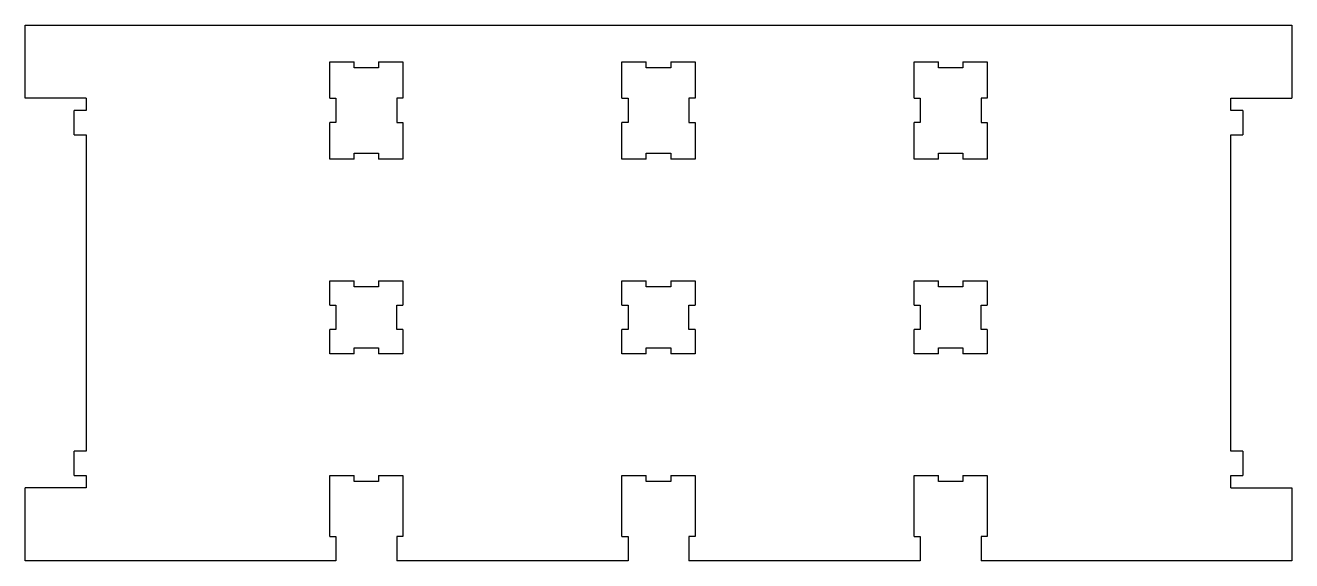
# Model space of a CAD drawing. Header units: inches. Extents: x 0 to 13, y 0 to 5.5.
import ezdxf

# ---------------------------------------------------------------- set-up
doc = ezdxf.new("R2010")
doc.units = ezdxf.units.IN
doc.header["$MEASUREMENT"] = 0
doc.layers.add('CUT', color=7, linetype='Continuous')

msp = doc.modelspace()

# ---------------------------------------------------------------- linework, layer by layer
at = {"layer": 'CUT'}
for p, q in [((0, 5.5), (13, 5.5)), ((0, 4.75), (0, 5.5)), ((13, 5.5), (13, 4.75)), ((3.125, 5.125), (3.375, 5.125)), ((3.125, 4.75), (3.125, 5.125)), ((3.375, 5.0625), (3.375, 5.125)), ((3.625, 5.125), (3.625, 5.0625)), ((3.625, 5.125), (3.875, 5.125)), ((3.875, 5.125), (3.875, 4.75)), ((6.125, 5.125), (6.375, 5.125)), ((6.125, 4.75), (6.125, 5.125)), ((6.375, 5.0625), (6.375, 5.125)), ((6.625, 5.125), (6.625, 5.0625)), ((6.625, 5.125), (6.875, 5.125)), ((6.875, 5.125), (6.875, 4.75)), ((9.125, 4.75), (9.125, 5.125)), ((9.125, 5.125), (9.375, 5.125)), ((9.375, 5.0625), (9.375, 5.125)), ((9.625, 5.125), (9.625, 5.0625)), ((9.625, 5.125), (9.875, 5.125)), ((9.875, 5.125), (9.875, 4.75)), ((3.625, 5.0625), (3.375, 5.0625)), ((6.625, 5.0625), (6.375, 5.0625)), ((9.625, 5.0625), (9.375, 5.0625)), ((0.625, 4.75), (0, 4.75)), ((0.625, 4.75), (0.625, 4.625)), ((3.125, 4.75), (3.1875, 4.75)), ((3.1875, 4.75), (3.1875, 4.5)), ((3.875, 4.75), (3.8125, 4.75)), ((3.8125, 4.75), (3.8125, 4.5)), ((6.125, 4.75), (6.1875, 4.75)), ((6.1875, 4.75), (6.1875, 4.5)), ((6.875, 4.75), (6.8125, 4.75)), ((6.8125, 4.75), (6.8125, 4.5)), ((9.125, 4.75), (9.1875, 4.75)), ((9.1875, 4.75), (9.1875, 4.5)), ((9.875, 4.75), (9.8125, 4.75)), ((9.8125, 4.75), (9.8125, 4.5)), ((12.375, 4.625), (12.375, 4.75)), ((12.375, 4.75), (13, 4.75)), ((0.625, 4.625), (0.5, 4.625)), ((0.5, 4.375), (0.5, 4.625)), ((12.5, 4.625), (12.375, 4.625)), ((12.5, 4.625), (12.5, 4.375)), ((3.125, 4.125), (3.125, 4.5)), ((3.1875, 4.5), (3.125, 4.5)), ((3.8125, 4.5), (3.875, 4.5)), ((3.875, 4.5), (3.875, 4.125)), ((6.125, 4.125), (6.125, 4.5)), ((6.1875, 4.5), (6.125, 4.5)), ((6.8125, 4.5), (6.875, 4.5)), ((6.875, 4.5), (6.875, 4.125)), ((9.1875, 4.5), (9.125, 4.5)), ((9.125, 4.125), (9.125, 4.5)), ((9.8125, 4.5), (9.875, 4.5)), ((9.875, 4.5), (9.875, 4.125)), ((0.5, 4.375), (0.625, 4.375)), ((0.625, 4.375), (0.625, 1.125)), ((12.375, 1.125), (12.375, 4.375)), ((12.375, 4.375), (12.5, 4.375)), ((3.375, 4.1875), (3.625, 4.1875)), ((3.375, 4.125), (3.375, 4.1875)), ((3.625, 4.1875), (3.625, 4.125)), ((6.375, 4.1875), (6.625, 4.1875)), ((6.375, 4.125), (6.375, 4.1875)), ((6.625, 4.1875), (6.625, 4.125)), ((9.375, 4.1875), (9.625, 4.1875)), ((9.375, 4.125), (9.375, 4.1875)), ((9.625, 4.1875), (9.625, 4.125)), ((3.375, 4.125), (3.125, 4.125)), ((3.875, 4.125), (3.625, 4.125)), ((6.375, 4.125), (6.125, 4.125)), ((6.875, 4.125), (6.625, 4.125)), ((9.375, 4.125), (9.125, 4.125)), ((9.875, 4.125), (9.625, 4.125)), ((3.125, 2.875), (3.375, 2.875)), ((3.125, 2.625), (3.125, 2.875)), ((3.375, 2.8125), (3.375, 2.875)), ((3.625, 2.875), (3.625, 2.8125)), ((3.625, 2.875), (3.875, 2.875)), ((3.875, 2.875), (3.875, 2.625)), ((6.125, 2.875), (6.375, 2.875)), ((6.125, 2.625), (6.125, 2.875)), ((6.375, 2.8125), (6.375, 2.875)), ((6.625, 2.875), (6.625, 2.8125)), ((6.625, 2.875), (6.875, 2.875)), ((6.875, 2.875), (6.875, 2.625)), ((9.125, 2.625), (9.125, 2.875)), ((9.125, 2.875), (9.375, 2.875)), ((9.375, 2.8125), (9.375, 2.875)), ((9.625, 2.875), (9.625, 2.8125)), ((9.625, 2.875), (9.875, 2.875)), ((9.875, 2.875), (9.875, 2.625)), ((3.625, 2.8125), (3.375, 2.8125)), ((6.625, 2.8125), (6.375, 2.8125)), ((9.625, 2.8125), (9.375, 2.8125)), ((3.125, 2.625), (3.1875, 2.625)), ((3.1875, 2.625), (3.1875, 2.375)), ((3.8125, 2.625), (3.875, 2.625)), ((3.8125, 2.375), (3.8125, 2.625)), ((6.125, 2.625), (6.1875, 2.625)), ((6.1875, 2.625), (6.1875, 2.375)), ((6.8125, 2.625), (6.875, 2.625)), ((6.8125, 2.375), (6.8125, 2.625)), ((9.125, 2.625), (9.1875, 2.625)), ((9.1875, 2.625), (9.1875, 2.375)), ((9.8125, 2.625), (9.875, 2.625)), ((9.8125, 2.375), (9.8125, 2.625)), ((3.125, 2.125), (3.125, 2.375)), ((3.1875, 2.375), (3.125, 2.375)), ((3.875, 2.375), (3.8125, 2.375)), ((3.875, 2.375), (3.875, 2.125)), ((6.125, 2.125), (6.125, 2.375)), ((6.1875, 2.375), (6.125, 2.375)), ((6.875, 2.375), (6.8125, 2.375)), ((6.875, 2.375), (6.875, 2.125)), ((9.1875, 2.375), (9.125, 2.375)), ((9.125, 2.125), (9.125, 2.375)), ((9.875, 2.375), (9.8125, 2.375)), ((9.875, 2.375), (9.875, 2.125)), ((3.375, 2.125), (3.125, 2.125)), ((3.375, 2.1875), (3.625, 2.1875)), ((3.375, 2.125), (3.375, 2.1875)), ((3.625, 2.1875), (3.625, 2.125)), ((3.875, 2.125), (3.625, 2.125)), ((6.375, 2.125), (6.125, 2.125)), ((6.375, 2.1875), (6.625, 2.1875)), ((6.375, 2.125), (6.375, 2.1875)), ((6.625, 2.1875), (6.625, 2.125)), ((6.875, 2.125), (6.625, 2.125)), ((9.375, 2.125), (9.125, 2.125)), ((9.375, 2.1875), (9.625, 2.1875)), ((9.375, 2.125), (9.375, 2.1875)), ((9.625, 2.1875), (9.625, 2.125)), ((9.875, 2.125), (9.625, 2.125)), ((0.625, 1.125), (0.5, 1.125)), ((0.5, 0.875), (0.5, 1.125)), ((12.5, 1.125), (12.375, 1.125)), ((12.5, 1.125), (12.5, 0.875)), ((0.5, 0.875), (0.625, 0.875)), ((0.625, 0.875), (0.625, 0.75)), ((3.125, 0.25), (3.125, 0.875)), ((3.125, 0.875), (3.375, 0.875)), ((3.375, 0.8125), (3.375, 0.875)), ((3.625, 0.8125), (3.375, 0.8125)), ((3.625, 0.875), (3.625, 0.8125)), ((3.625, 0.875), (3.875, 0.875)), ((3.875, 0.875), (3.875, 0.25)), ((6.125, 0.25), (6.125, 0.875)), ((6.125, 0.875), (6.375, 0.875)), ((6.375, 0.8125), (6.375, 0.875)), ((6.625, 0.8125), (6.375, 0.8125)), ((6.625, 0.875), (6.625, 0.8125)), ((6.625, 0.875), (6.875, 0.875)), ((6.875, 0.875), (6.875, 0.25)), ((9.125, 0.875), (9.375, 0.875)), ((9.125, 0.25), (9.125, 0.875)), ((9.375, 0.8125), (9.375, 0.875)), ((9.625, 0.8125), (9.375, 0.8125)), ((9.625, 0.875), (9.625, 0.8125)), ((9.625, 0.875), (9.875, 0.875)), ((9.875, 0.875), (9.875, 0.25)), ((12.375, 0.75), (12.375, 0.875)), ((12.375, 0.875), (12.5, 0.875)), ((0.625, 0.75), (0, 0.75)), ((0, 0), (0, 0.75)), ((12.375, 0.75), (13, 0.75)), ((13, 0.75), (13, 0)), ((3.125, 0.25), (3.1875, 0.25)), ((3.1875, 0.25), (3.1875, 0)), ((3.875, 0.25), (3.8125, 0.25)), ((3.8125, 0.25), (3.8125, 0)), ((6.125, 0.25), (6.1875, 0.25)), ((6.1875, 0.25), (6.1875, 0)), ((6.875, 0.25), (6.8125, 0.25)), ((6.8125, 0.25), (6.8125, 0)), ((9.125, 0.25), (9.1875, 0.25)), ((9.1875, 0.25), (9.1875, 0)), ((9.875, 0.25), (9.8125, 0.25)), ((9.8125, 0.25), (9.8125, 0)), ((3.1875, 0), (0, 0)), ((6.1875, 0), (3.8125, 0)), ((9.1875, 0), (6.8125, 0)), ((13, 0), (9.8125, 0))]:
    msp.add_line(p, q, dxfattribs=at)

doc.saveas('drawing.dxf')
